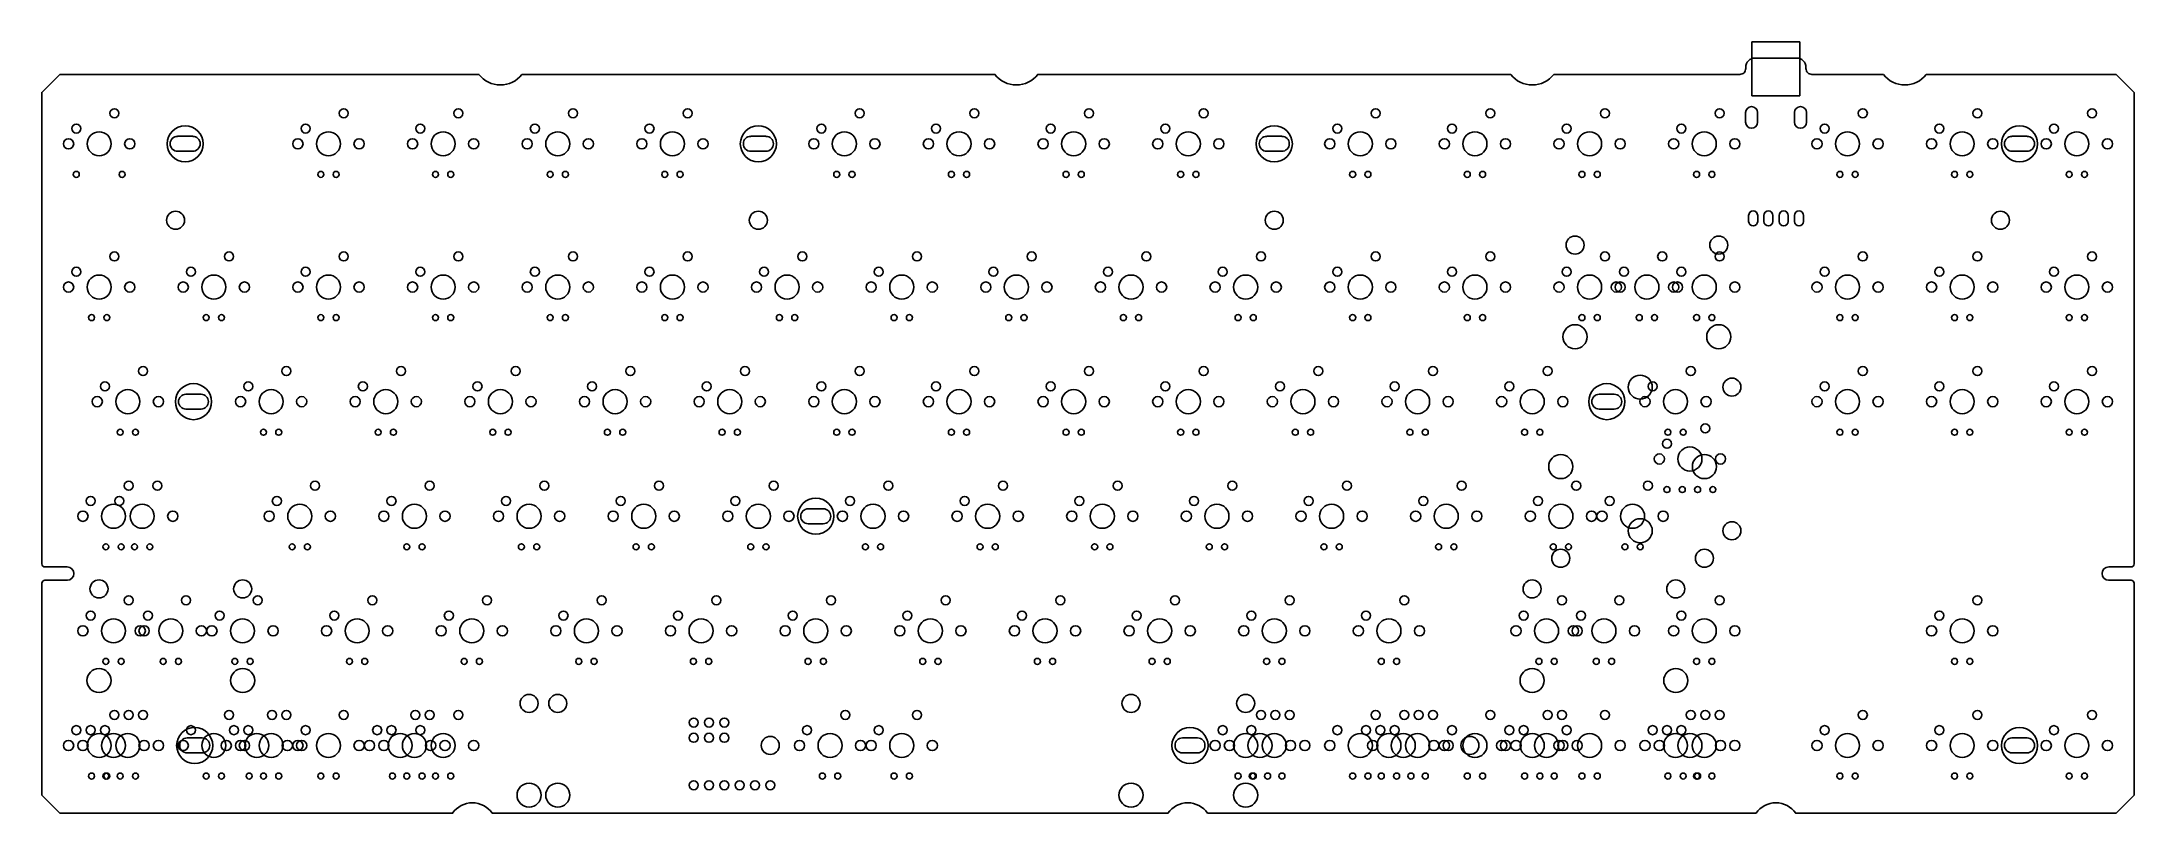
# Model space of a CAD drawing. Header units: millimetres. Extents: x 408 to 756, y 262 to 390.
import ezdxf

# ---------------------------------------------------------------- set-up
doc = ezdxf.new("R2010")
doc.units = ezdxf.units.MM
doc.layers.add('BOARD_OUTLINE_00', color=102, linetype='Continuous')
doc.layers.add('기판1.5t', color=102, linetype='Continuous')

msp = doc.modelspace()

# ---------------------------------------------------------------- linework, layer by layer
at = {"layer": 'BOARD_OUTLINE_00'}
msp.add_lwpolyline([(659.48, 384.32), (690.4, 384.32, 0.414214), (691.4, 385.32), (691.4, 385.54, -0.414214), (692.9, 387.04), (699.9, 387.04, -0.414214), (701.4, 385.54), (701.4, 385.32, 0.414214), (702.4, 384.32), (714.27, 384.32, 0.491304), (721.4, 384.32), (752.93, 384.32), (755.93, 381.32), (755.93, 302.95, -0.414214), (755.43, 302.45), (751.7, 302.45, 1), (751.7, 300.25), (755.43, 300.25, -0.414214), (755.93, 299.75), (755.93, 264.52), (752.93, 261.52), (699.7, 261.52, 0.525278), (693.11, 261.52), (601.97, 261.52, 0.525278), (595.39, 261.52), (483.1, 261.52, 0.525278), (476.51, 261.52), (411.27, 261.52), (408.27, 264.52), (408.27, 299.75, -0.414214), (408.77, 300.25), (412.5, 300.25, 1), (412.5, 302.45), (408.77, 302.45, -0.414214), (408.27, 302.95), (408.27, 381.32), (411.27, 384.32), (480.91, 384.32, 0.491304), (488.03, 384.32), (566.64, 384.32, 0.491304), (573.76, 384.32), (652.36, 384.32, 0.491304)], format="xyb", close=True, dxfattribs=at)
at = {"layer": '기판1.5t', "color": 5}
for p, q in [((692.4, 389.74), (700.4, 389.74)), ((692.4, 380.74), (692.4, 389.74)), ((700.4, 380.74), (700.4, 389.74)), ((692.4, 380.74), (700.4, 380.74))]:
    msp.add_line(p, q, dxfattribs=at)
at = {"layer": '기판1.5t', "color": 2}
for p, q in [((691.37, 376.37), (691.37, 377.97)), ((693.37, 377.97), (693.37, 376.37)), ((699.5, 376.37), (699.5, 377.97)), ((701.5, 377.97), (701.5, 376.37)), ((691.88, 359.88), (691.88, 360.88)), ((693.38, 360.88), (693.38, 359.88)), ((694.42, 359.88), (694.42, 360.88)), ((695.92, 360.88), (695.92, 359.88)), ((696.96, 359.88), (696.96, 360.88)), ((698.46, 360.88), (698.46, 359.88)), ((699.5, 359.88), (699.5, 360.88)), ((701, 360.88), (701, 359.88))]:
    msp.add_line(p, q, dxfattribs=at)
at = {"layer": '기판1.5t', "color": 3}
for p, q in [((430.83, 374.04), (433.34, 374.04)), ((526.08, 374.04), (528.59, 374.04)), ((611.81, 374.04), (614.31, 374.04)), ((735.63, 374.04), (738.14, 374.04)), ((433.34, 371.55), (430.83, 371.55)), ((528.59, 371.55), (526.08, 371.55)), ((614.31, 371.55), (611.81, 371.55)), ((738.14, 371.55), (735.63, 371.55)), ((432.22, 331.17), (434.72, 331.17)), ((667.05, 331.17), (669.55, 331.17)), ((434.72, 328.68), (432.22, 328.68)), ((669.55, 328.68), (667.05, 328.68)), ((535.61, 312.12), (538.11, 312.12)), ((538.11, 309.63), (535.61, 309.63)), ((432.42, 274.03), (434.92, 274.03)), ((434.92, 271.54), (432.42, 271.54)), ((597.8, 274.02), (600.3, 274.02)), ((600.3, 271.53), (597.8, 271.53)), ((735.63, 274.03), (738.14, 274.03)), ((738.14, 271.54), (735.63, 271.54))]:
    msp.add_line(p, q, dxfattribs=at)
at = {"layer": '기판1.5t'}
for centre, radius in [((413.99, 375.33), 0.75), ((420.34, 377.87), 0.75), ((452.09, 375.33), 0.75), ((458.44, 377.87), 0.75), ((471.14, 375.33), 0.75), ((477.49, 377.87), 0.75), ((490.19, 375.33), 0.75), ((496.54, 377.87), 0.75), ((509.24, 375.33), 0.75), ((515.59, 377.87), 0.75), ((537.81, 375.33), 0.75), ((544.16, 377.87), 0.75), ((556.86, 375.33), 0.75), ((563.21, 377.87), 0.75), ((575.91, 375.33), 0.75), ((582.26, 377.87), 0.75), ((594.96, 375.33), 0.75), ((601.31, 377.87), 0.75), ((623.54, 375.33), 0.75), ((629.89, 377.87), 0.75), ((642.59, 375.33), 0.75), ((648.94, 377.87), 0.75), ((661.64, 375.33), 0.75), ((667.99, 377.87), 0.75), ((680.69, 375.33), 0.75), ((687.04, 377.87), 0.75), ((704.5, 375.33), 0.75), ((710.85, 377.87), 0.75), ((723.55, 375.33), 0.75), ((729.9, 377.87), 0.75), ((742.6, 375.33), 0.75), ((748.95, 377.87), 0.75), ((412.72, 372.79), 0.85), ((417.8, 372.79), 2), ((422.88, 372.79), 0.85), ((450.82, 372.79), 0.85), ((455.9, 372.79), 2), ((460.98, 372.79), 0.85), ((469.87, 372.79), 0.85), ((474.95, 372.79), 2), ((480.03, 372.79), 0.85), ((488.92, 372.79), 0.85), ((494, 372.79), 2), ((499.08, 372.79), 0.85), ((507.97, 372.79), 0.85), ((513.05, 372.79), 2), ((518.13, 372.79), 0.85), ((536.54, 372.79), 0.85), ((541.62, 372.79), 2), ((546.7, 372.79), 0.85), ((555.59, 372.79), 0.85), ((560.67, 372.79), 2), ((565.75, 372.79), 0.85), ((574.64, 372.79), 0.85), ((579.72, 372.79), 2), ((584.8, 372.79), 0.85), ((593.69, 372.79), 0.85), ((598.77, 372.79), 2), ((603.85, 372.79), 0.85), ((622.27, 372.79), 0.85), ((627.35, 372.79), 2), ((632.43, 372.79), 0.85), ((641.32, 372.79), 0.85), ((646.4, 372.79), 2), ((651.48, 372.79), 0.85), ((660.37, 372.79), 0.85), ((665.45, 372.79), 2), ((670.53, 372.79), 0.85), ((679.42, 372.79), 0.85), ((684.5, 372.79), 2), ((689.58, 372.79), 0.85), ((703.23, 372.79), 0.85), ((708.31, 372.79), 2), ((713.39, 372.79), 0.85), ((722.28, 372.79), 0.85), ((727.36, 372.79), 2), ((732.44, 372.79), 0.85), ((741.33, 372.79), 0.85), ((746.41, 372.79), 2), ((751.49, 372.79), 0.85), ((413.99, 367.71), 0.5), ((421.61, 367.71), 0.5), ((454.63, 367.71), 0.5), ((457.17, 367.71), 0.5), ((473.68, 367.71), 0.5), ((476.22, 367.71), 0.5), ((492.73, 367.71), 0.5), ((495.27, 367.71), 0.5), ((511.78, 367.71), 0.5), ((514.32, 367.71), 0.5), ((540.35, 367.71), 0.5), ((542.89, 367.71), 0.5), ((559.4, 367.71), 0.5), ((561.94, 367.71), 0.5), ((578.45, 367.71), 0.5), ((580.99, 367.71), 0.5), ((597.5, 367.71), 0.5), ((600.04, 367.71), 0.5), ((626.08, 367.71), 0.5), ((628.62, 367.71), 0.5), ((645.13, 367.71), 0.5), ((647.67, 367.71), 0.5), ((664.18, 367.71), 0.5), ((666.72, 367.71), 0.5), ((683.23, 367.71), 0.5), ((685.77, 367.71), 0.5), ((707.04, 367.71), 0.5), ((709.58, 367.71), 0.5), ((726.09, 367.71), 0.5), ((728.63, 367.71), 0.5), ((745.14, 367.71), 0.5), ((747.68, 367.71), 0.5), ((420.34, 354.06), 0.75), ((439.39, 354.06), 0.75), ((458.44, 354.06), 0.75), ((477.49, 354.06), 0.75), ((496.54, 354.06), 0.75), ((515.59, 354.06), 0.75), ((534.64, 354.06), 0.75), ((553.69, 354.06), 0.75), ((572.74, 354.06), 0.75), ((591.79, 354.06), 0.75), ((610.84, 354.06), 0.75), ((629.89, 354.06), 0.75), ((648.94, 354.06), 0.75), ((663.03, 355.96), 1.5), ((667.99, 354.06), 0.75), ((677.51, 354.06), 0.75), ((686.91, 355.96), 1.5), ((687.04, 354.06), 0.75), ((710.85, 354.06), 0.75), ((729.9, 354.06), 0.75), ((748.95, 354.06), 0.75), ((413.99, 351.52), 0.75), ((433.04, 351.52), 0.75), ((452.09, 351.52), 0.75), ((471.14, 351.52), 0.75), ((490.19, 351.52), 0.75), ((509.24, 351.52), 0.75), ((528.29, 351.52), 0.75), ((547.34, 351.52), 0.75), ((566.39, 351.52), 0.75), ((585.44, 351.52), 0.75), ((604.49, 351.52), 0.75), ((623.54, 351.52), 0.75), ((642.59, 351.52), 0.75), ((661.64, 351.52), 0.75), ((671.16, 351.52), 0.75), ((680.69, 351.52), 0.75), ((704.5, 351.52), 0.75), ((723.55, 351.52), 0.75), ((742.6, 351.52), 0.75), ((412.72, 348.98), 0.85), ((417.8, 348.98), 2), ((422.88, 348.98), 0.85), ((431.77, 348.98), 0.85), ((436.85, 348.98), 2), ((441.93, 348.98), 0.85), ((450.82, 348.98), 0.85), ((455.9, 348.98), 2), ((460.98, 348.98), 0.85), ((469.87, 348.98), 0.85), ((474.95, 348.98), 2), ((480.03, 348.98), 0.85), ((488.92, 348.98), 0.85), ((494, 348.98), 2), ((499.08, 348.98), 0.85), ((507.97, 348.98), 0.85), ((513.05, 348.98), 2), ((518.13, 348.98), 0.85), ((527.02, 348.98), 0.85), ((532.1, 348.98), 2), ((537.18, 348.98), 0.85), ((546.07, 348.98), 0.85), ((551.15, 348.98), 2), ((556.23, 348.98), 0.85), ((565.12, 348.98), 0.85), ((570.2, 348.98), 2), ((575.28, 348.98), 0.85), ((584.17, 348.98), 0.85), ((589.25, 348.98), 2), ((594.33, 348.98), 0.85), ((603.22, 348.98), 0.85), ((608.3, 348.98), 2), ((613.38, 348.98), 0.85), ((622.27, 348.98), 0.85), ((627.35, 348.98), 2), ((632.43, 348.98), 0.85), ((641.32, 348.98), 0.85), ((646.4, 348.98), 2), ((651.48, 348.98), 0.85), ((660.37, 348.98), 0.85), ((665.45, 348.98), 2), ((669.89, 348.98), 0.85), ((670.53, 348.98), 0.85), ((674.97, 348.98), 2), ((679.42, 348.98), 0.85), ((680.05, 348.98), 0.85), ((684.5, 348.98), 2), ((689.58, 348.98), 0.85), ((703.23, 348.98), 0.85), ((708.31, 348.98), 2), ((713.39, 348.98), 0.85), ((722.28, 348.98), 0.85), ((727.36, 348.98), 2), ((732.44, 348.98), 0.85), ((741.33, 348.98), 0.85), ((746.41, 348.98), 2), ((751.49, 348.98), 0.85), ((416.53, 343.9), 0.5), ((419.07, 343.9), 0.5), ((435.58, 343.9), 0.5), ((438.12, 343.9), 0.5), ((454.63, 343.9), 0.5), ((457.17, 343.9), 0.5), ((473.68, 343.9), 0.5), ((476.22, 343.9), 0.5), ((492.73, 343.9), 0.5), ((495.27, 343.9), 0.5), ((511.78, 343.9), 0.5), ((514.32, 343.9), 0.5), ((530.83, 343.9), 0.5), ((533.37, 343.9), 0.5), ((549.88, 343.9), 0.5), ((552.42, 343.9), 0.5), ((568.93, 343.9), 0.5), ((571.47, 343.9), 0.5), ((587.98, 343.9), 0.5), ((590.52, 343.9), 0.5), ((607.03, 343.9), 0.5), ((609.57, 343.9), 0.5), ((626.08, 343.9), 0.5), ((628.62, 343.9), 0.5), ((645.13, 343.9), 0.5), ((647.67, 343.9), 0.5), ((664.18, 343.9), 0.5), ((666.72, 343.9), 0.5), ((673.7, 343.9), 0.5), ((676.24, 343.9), 0.5), ((683.23, 343.9), 0.5), ((685.77, 343.9), 0.5), ((707.04, 343.9), 0.5), ((709.58, 343.9), 0.5), ((726.09, 343.9), 0.5), ((728.63, 343.9), 0.5), ((745.14, 343.9), 0.5), ((747.68, 343.9), 0.5), ((663.03, 340.72), 2), ((686.91, 340.72), 2), ((425.1, 335.01), 0.75), ((448.91, 335.01), 0.75), ((467.96, 335.01), 0.75), ((487.01, 335.01), 0.75), ((506.06, 335.01), 0.75), ((525.11, 335.01), 0.75), ((544.16, 335.01), 0.75), ((563.21, 335.01), 0.75), ((582.26, 335.01), 0.75), ((601.31, 335.01), 0.75), ((620.36, 335.01), 0.75), ((639.41, 335.01), 0.75), ((658.46, 335.01), 0.75), ((673.86, 332.34), 2), ((682.27, 335.01), 0.75), ((689.1, 332.34), 1.5), ((710.85, 335.01), 0.75), ((729.9, 335.01), 0.75), ((748.95, 335.01), 0.75), ((417.48, 329.93), 0.85), ((418.75, 332.47), 0.75), ((422.56, 329.93), 2), ((427.64, 329.93), 0.85), ((441.29, 329.93), 0.85), ((442.56, 332.47), 0.75), ((446.37, 329.93), 2), ((451.45, 329.93), 0.85), ((460.34, 329.93), 0.85), ((461.61, 332.47), 0.75), ((465.42, 329.93), 2), ((470.5, 329.93), 0.85), ((479.39, 329.93), 0.85), ((480.66, 332.47), 0.75), ((484.47, 329.93), 2), ((489.55, 329.93), 0.85), ((498.44, 329.93), 0.85), ((499.71, 332.47), 0.75), ((503.52, 329.93), 2), ((508.6, 329.93), 0.85), ((517.49, 329.93), 0.85), ((518.76, 332.47), 0.75), ((522.57, 329.93), 2), ((527.65, 329.93), 0.85), ((536.54, 329.93), 0.85), ((537.81, 332.47), 0.75), ((541.62, 329.93), 2), ((546.7, 329.93), 0.85), ((555.59, 329.93), 0.85), ((556.86, 332.47), 0.75), ((560.67, 329.93), 2), ((565.75, 329.93), 0.85), ((574.64, 329.93), 0.85), ((575.91, 332.47), 0.75), ((579.72, 329.93), 2), ((584.8, 329.93), 0.85), ((593.69, 329.93), 0.85), ((594.96, 332.47), 0.75), ((598.77, 329.93), 2), ((603.85, 329.93), 0.85), ((612.74, 329.93), 0.85), ((614.01, 332.47), 0.75), ((617.82, 329.93), 2), ((622.9, 329.93), 0.85), ((631.79, 329.93), 0.85), ((633.06, 332.47), 0.75), ((636.87, 329.93), 2), ((641.95, 329.93), 0.85), ((650.84, 329.93), 0.85), ((652.11, 332.47), 0.75), ((655.92, 329.93), 2), ((661, 329.93), 0.85), ((674.65, 329.93), 0.85), ((675.92, 332.47), 0.75), ((679.73, 329.93), 2), ((684.81, 329.93), 0.85), ((703.23, 329.93), 0.85), ((704.5, 332.47), 0.75), ((708.31, 329.93), 2), ((713.39, 329.93), 0.85), ((722.28, 329.93), 0.85), ((723.55, 332.47), 0.75), ((727.36, 329.93), 2), ((732.44, 329.93), 0.85), ((741.33, 329.93), 0.85), ((742.6, 332.47), 0.75), ((746.41, 329.93), 2), ((751.49, 329.93), 0.85), ((421.29, 324.85), 0.5), ((423.83, 324.85), 0.5), ((445.1, 324.85), 0.5), ((447.64, 324.85), 0.5), ((464.15, 324.85), 0.5), ((466.69, 324.85), 0.5), ((483.2, 324.85), 0.5), ((485.74, 324.85), 0.5), ((502.25, 324.85), 0.5), ((504.79, 324.85), 0.5), ((521.3, 324.85), 0.5), ((523.84, 324.85), 0.5), ((540.35, 324.85), 0.5), ((542.89, 324.85), 0.5), ((559.4, 324.85), 0.5), ((561.94, 324.85), 0.5), ((578.45, 324.85), 0.5), ((580.99, 324.85), 0.5), ((597.5, 324.85), 0.5), ((600.04, 324.85), 0.5), ((616.55, 324.85), 0.5), ((619.09, 324.85), 0.5), ((635.6, 324.85), 0.5), ((638.14, 324.85), 0.5), ((654.65, 324.85), 0.5), ((657.19, 324.85), 0.5), ((678.31, 322.94), 0.75), ((678.46, 324.85), 0.5), ((681, 324.85), 0.5), ((684.66, 325.48), 0.75), ((707.04, 324.85), 0.5), ((709.58, 324.85), 0.5), ((726.09, 324.85), 0.5), ((728.63, 324.85), 0.5), ((745.14, 324.85), 0.5), ((747.68, 324.85), 0.5), ((660.65, 319.13), 2), ((677.04, 320.4), 0.85), ((682.12, 320.4), 2), ((684.53, 319.13), 2), ((687.2, 320.4), 0.85), ((422.72, 315.96), 0.75), ((427.48, 315.96), 0.75), ((453.67, 315.96), 0.75), ((472.72, 315.96), 0.75), ((491.77, 315.96), 0.75), ((510.82, 315.96), 0.75), ((529.87, 315.96), 0.75), ((548.92, 315.96), 0.75), ((567.97, 315.96), 0.75), ((587.02, 315.96), 0.75), ((606.07, 315.96), 0.75), ((625.12, 315.96), 0.75), ((644.17, 315.96), 0.75), ((663.22, 315.96), 0.75), ((675.13, 315.96), 0.75), ((416.37, 313.42), 0.75), ((421.13, 313.42), 0.75), ((447.32, 313.42), 0.75), ((466.37, 313.42), 0.75), ((485.42, 313.42), 0.75), ((504.47, 313.42), 0.75), ((523.52, 313.42), 0.75), ((542.57, 313.42), 0.75), ((561.62, 313.42), 0.75), ((580.67, 313.42), 0.75), ((599.72, 313.42), 0.75), ((618.77, 313.42), 0.75), ((637.82, 313.42), 0.75), ((656.87, 313.42), 0.75), ((668.78, 313.42), 0.75), ((678.31, 315.32), 0.5), ((680.85, 315.32), 0.5), ((683.39, 315.32), 0.5), ((685.93, 315.32), 0.5), ((415.1, 310.88), 0.85), ((420.18, 310.88), 2), ((424.94, 310.88), 2), ((430.02, 310.88), 0.85), ((446.05, 310.88), 0.85), ((451.13, 310.88), 2), ((456.21, 310.88), 0.85), ((465.1, 310.88), 0.85), ((470.18, 310.88), 2), ((475.26, 310.88), 0.85), ((484.15, 310.88), 0.85), ((489.23, 310.88), 2), ((494.31, 310.88), 0.85), ((503.2, 310.88), 0.85), ((508.28, 310.88), 2), ((513.36, 310.88), 0.85), ((522.25, 310.88), 0.85), ((527.33, 310.88), 2), ((532.41, 310.88), 0.85), ((541.3, 310.88), 0.85), ((546.38, 310.88), 2), ((551.46, 310.88), 0.85), ((560.35, 310.88), 0.85), ((565.43, 310.88), 2), ((570.51, 310.88), 0.85), ((579.4, 310.88), 0.85), ((584.48, 310.88), 2), ((589.56, 310.88), 0.85), ((598.45, 310.88), 0.85), ((603.53, 310.88), 2), ((608.61, 310.88), 0.85), ((617.5, 310.88), 0.85), ((622.58, 310.88), 2), ((627.66, 310.88), 0.85), ((636.55, 310.88), 0.85), ((641.63, 310.88), 2), ((646.71, 310.88), 0.85), ((655.6, 310.88), 0.85), ((660.68, 310.88), 2), ((665.76, 310.88), 0.85), ((667.51, 310.88), 0.85), ((672.59, 310.88), 2), ((673.86, 308.47), 2), ((677.67, 310.88), 0.85), ((689.1, 308.47), 1.5), ((418.91, 305.8), 0.5), ((421.45, 305.8), 0.5), ((423.67, 305.8), 0.5), ((426.21, 305.8), 0.5), ((449.86, 305.8), 0.5), ((452.4, 305.8), 0.5), ((468.91, 305.8), 0.5), ((471.45, 305.8), 0.5), ((487.96, 305.8), 0.5), ((490.5, 305.8), 0.5), ((507.01, 305.8), 0.5), ((509.55, 305.8), 0.5), ((526.06, 305.8), 0.5), ((528.6, 305.8), 0.5), ((545.11, 305.8), 0.5), ((547.65, 305.8), 0.5), ((564.16, 305.8), 0.5), ((566.7, 305.8), 0.5), ((583.21, 305.8), 0.5), ((585.75, 305.8), 0.5), ((602.26, 305.8), 0.5), ((604.8, 305.8), 0.5), ((621.31, 305.8), 0.5), ((623.85, 305.8), 0.5), ((640.36, 305.8), 0.5), ((642.9, 305.8), 0.5), ((659.41, 305.8), 0.5), ((661.95, 305.8), 0.5), ((671.32, 305.8), 0.5), ((673.86, 305.8), 0.5), ((660.65, 303.89), 1.5), ((684.53, 303.89), 1.5), ((417.77, 298.81), 1.5), ((441.64, 298.81), 1.5), ((655.89, 298.81), 1.5), ((679.77, 298.81), 1.5), ((422.72, 296.91), 0.75), ((432.24, 296.91), 0.75), ((444.15, 296.91), 0.75), ((463.2, 296.91), 0.75), ((482.25, 296.91), 0.75), ((501.3, 296.91), 0.75), ((520.35, 296.91), 0.75), ((539.4, 296.91), 0.75), ((558.45, 296.91), 0.75), ((577.5, 296.91), 0.75), ((596.55, 296.91), 0.75), ((615.6, 296.91), 0.75), ((634.65, 296.91), 0.75), ((660.84, 296.91), 0.75), ((670.37, 296.91), 0.75), ((687.04, 296.91), 0.75), ((729.9, 296.91), 0.75), ((415.1, 291.83), 0.85), ((416.37, 294.37), 0.75), ((420.18, 291.83), 2), ((424.62, 291.83), 0.85), ((425.26, 291.83), 0.85), ((425.89, 294.37), 0.75), ((429.7, 291.83), 2), ((434.78, 291.83), 0.85), ((436.53, 291.83), 0.85), ((437.8, 294.37), 0.75), ((441.61, 291.83), 2), ((446.69, 291.83), 0.85), ((455.58, 291.83), 0.85), ((456.85, 294.37), 0.75), ((460.66, 291.83), 2), ((465.74, 291.83), 0.85), ((474.63, 291.83), 0.85), ((475.9, 294.37), 0.75), ((479.71, 291.83), 2), ((484.79, 291.83), 0.85), ((493.68, 291.83), 0.85), ((494.95, 294.37), 0.75), ((498.76, 291.83), 2), ((503.84, 291.83), 0.85), ((512.73, 291.83), 0.85), ((514, 294.37), 0.75), ((517.81, 291.83), 2), ((522.89, 291.83), 0.85), ((531.78, 291.83), 0.85), ((533.05, 294.37), 0.75), ((536.86, 291.83), 2), ((541.94, 291.83), 0.85), ((550.83, 291.83), 0.85), ((552.1, 294.37), 0.75), ((555.91, 291.83), 2), ((560.99, 291.83), 0.85), ((569.88, 291.83), 0.85), ((571.15, 294.37), 0.75), ((574.96, 291.83), 2), ((580.04, 291.83), 0.85), ((588.93, 291.83), 0.85), ((590.2, 294.37), 0.75), ((594.01, 291.83), 2), ((599.09, 291.83), 0.85), ((607.98, 291.83), 0.85), ((609.25, 294.37), 0.75), ((613.06, 291.83), 2), ((618.14, 291.83), 0.85), ((627.03, 291.83), 0.85), ((628.3, 294.37), 0.75), ((632.11, 291.83), 2), ((637.19, 291.83), 0.85), ((653.22, 291.83), 0.85), ((654.49, 294.37), 0.75), ((658.3, 291.83), 2), ((662.75, 291.83), 0.85), ((663.38, 291.83), 0.85), ((664.02, 294.37), 0.75), ((667.83, 291.83), 2), ((672.91, 291.83), 0.85), ((679.42, 291.83), 0.85), ((680.69, 294.37), 0.75), ((684.5, 291.83), 2), ((689.58, 291.83), 0.85), ((722.28, 291.83), 0.85), ((723.55, 294.37), 0.75), ((727.36, 291.83), 2), ((732.44, 291.83), 0.85), ((417.77, 283.57), 2), ((418.91, 286.75), 0.5), ((421.45, 286.75), 0.5), ((428.43, 286.75), 0.5), ((430.97, 286.75), 0.5), ((441.64, 283.57), 2), ((440.34, 286.75), 0.5), ((442.88, 286.75), 0.5), ((459.39, 286.75), 0.5), ((461.93, 286.75), 0.5), ((478.44, 286.75), 0.5), ((480.98, 286.75), 0.5), ((497.49, 286.75), 0.5), ((500.03, 286.75), 0.5), ((516.54, 286.75), 0.5), ((519.08, 286.75), 0.5), ((535.59, 286.75), 0.5), ((538.13, 286.75), 0.5), ((554.64, 286.75), 0.5), ((557.18, 286.75), 0.5), ((573.69, 286.75), 0.5), ((576.23, 286.75), 0.5), ((592.74, 286.75), 0.5), ((595.28, 286.75), 0.5), ((611.79, 286.75), 0.5), ((614.33, 286.75), 0.5), ((630.84, 286.75), 0.5), ((633.38, 286.75), 0.5), ((655.89, 283.57), 2), ((657.03, 286.75), 0.5), ((659.57, 286.75), 0.5), ((666.56, 286.75), 0.5), ((669.1, 286.75), 0.5), ((679.77, 283.57), 2), ((683.23, 286.75), 0.5), ((685.77, 286.75), 0.5), ((726.09, 286.75), 0.5), ((728.63, 286.75), 0.5), ((420.34, 277.86), 0.75), ((422.72, 277.86), 0.75), ((425.1, 277.86), 0.75), ((439.39, 277.86), 0.75), ((446.53, 277.86), 0.75), ((448.91, 277.86), 0.75), ((458.44, 277.86), 0.75), ((470.34, 277.86), 0.75), ((472.72, 277.86), 0.75), ((477.49, 277.86), 0.75), ((489.23, 279.76), 1.5), ((494, 279.76), 1.5), ((541.78, 277.86), 0.75), ((553.69, 277.86), 0.75), ((589.25, 279.76), 1.5), ((608.3, 279.76), 1.5), ((610.84, 277.86), 0.75), ((613.22, 277.86), 0.75), ((615.6, 277.86), 0.75), ((629.89, 277.86), 0.75), ((634.65, 277.86), 0.75), ((637.03, 277.86), 0.75), ((639.41, 277.86), 0.75), ((648.94, 277.86), 0.75), ((658.46, 277.86), 0.75), ((660.84, 277.86), 0.75), ((667.99, 277.86), 0.75), ((682.27, 277.86), 0.75), ((684.66, 277.86), 0.75), ((687.04, 277.86), 0.75), ((710.85, 277.86), 0.75), ((729.9, 277.86), 0.75), ((748.95, 277.86), 0.75), ((413.99, 275.32), 0.75), ((416.37, 275.32), 0.75), ((417.8, 272.78), 2), ((418.75, 275.32), 0.75), ((420.18, 272.78), 2), ((422.56, 272.78), 2), ((433.04, 275.32), 0.75), ((436.85, 272.78), 2), ((440.18, 275.32), 0.75), ((442.56, 275.32), 0.75), ((443.99, 272.78), 2), ((446.37, 272.78), 2), ((452.09, 275.32), 0.75), ((455.9, 272.78), 2), ((463.99, 275.32), 0.75), ((466.37, 275.32), 0.75), ((467.8, 272.78), 2), ((470.18, 272.78), 2), ((471.14, 275.32), 0.75), ((474.95, 272.78), 2), ((535.43, 275.32), 0.75), ((539.24, 272.78), 2), ((547.34, 275.32), 0.75), ((551.15, 272.78), 2), ((604.49, 275.32), 0.75), ((608.3, 272.78), 2), ((609.25, 275.32), 0.75), ((610.68, 272.78), 2), ((613.06, 272.78), 2), ((623.54, 275.32), 0.75), ((627.35, 272.78), 2), ((628.3, 275.32), 0.75), ((630.68, 275.32), 0.75), ((632.11, 272.78), 2), ((633.06, 275.32), 0.75), ((634.49, 272.78), 2), ((636.87, 272.78), 2), ((642.59, 275.32), 0.75), ((646.4, 272.78), 2), ((652.11, 275.32), 0.75), ((654.49, 275.32), 0.75), ((655.92, 272.78), 2), ((658.3, 272.78), 2), ((661.64, 275.32), 0.75), ((665.45, 272.78), 2), ((675.92, 275.32), 0.75), ((678.31, 275.32), 0.75), ((679.73, 272.78), 2), ((680.69, 275.32), 0.75), ((682.12, 272.78), 2), ((684.5, 272.78), 2), ((704.5, 275.32), 0.75), ((708.31, 272.78), 2), ((723.55, 275.32), 0.75), ((727.36, 272.78), 2), ((742.6, 275.32), 0.75), ((746.41, 272.78), 2), ((412.72, 272.78), 0.85), ((415.1, 272.78), 0.85), ((425.26, 272.78), 0.85), ((427.64, 272.78), 0.85), ((431.77, 272.78), 0.85), ((438.91, 272.78), 0.85), ((441.29, 272.78), 0.85), ((441.93, 272.78), 0.85), ((449.07, 272.78), 0.85), ((450.82, 272.78), 0.85), ((451.45, 272.78), 0.85), ((460.98, 272.78), 0.85), ((462.72, 272.78), 0.85), ((465.1, 272.78), 0.85), ((472.88, 272.78), 0.85), ((475.26, 272.78), 0.85), ((480.03, 272.78), 0.85), ((534.16, 272.78), 0.85), ((544.32, 272.78), 0.85), ((546.07, 272.78), 0.85), ((556.23, 272.78), 0.85), ((603.22, 272.78), 0.85), ((605.6, 272.78), 0.85), ((615.76, 272.78), 0.85), ((618.14, 272.78), 0.85), ((622.27, 272.78), 0.85), ((629.41, 272.78), 0.85), ((639.57, 272.78), 0.85), ((641.32, 272.78), 0.85), ((641.95, 272.78), 0.85), ((650.84, 272.78), 0.85), ((651.48, 272.78), 0.85), ((653.22, 272.78), 0.85), ((660.37, 272.78), 0.85), ((661, 272.78), 0.85), ((663.38, 272.78), 0.85), ((670.53, 272.78), 0.85), ((674.65, 272.78), 0.85), ((677.04, 272.78), 0.85), ((687.2, 272.78), 0.85), ((689.58, 272.78), 0.85), ((703.23, 272.78), 0.85), ((713.39, 272.78), 0.85), ((722.28, 272.78), 0.85), ((732.44, 272.78), 0.85), ((741.33, 272.78), 0.85), ((751.49, 272.78), 0.85), ((416.53, 267.7), 0.5), ((418.91, 267.7), 0.5), ((419.07, 267.7), 0.5), ((421.29, 267.7), 0.5), ((423.83, 267.7), 0.5), ((435.58, 267.7), 0.5), ((438.12, 267.7), 0.5), ((442.72, 267.7), 0.5), ((445.1, 267.7), 0.5), ((447.64, 267.7), 0.5), ((454.63, 267.7), 0.5), ((457.17, 267.7), 0.5), ((466.53, 267.7), 0.5), ((468.91, 267.7), 0.5), ((471.45, 267.7), 0.5), ((473.68, 267.7), 0.5), ((476.22, 267.7), 0.5), ((537.97, 267.7), 0.5), ((540.51, 267.7), 0.5), ((549.88, 267.7), 0.5), ((552.42, 267.7), 0.5), ((607.03, 267.7), 0.5), ((609.41, 267.7), 0.5), ((609.57, 267.7), 0.5), ((611.95, 267.7), 0.5), ((614.33, 267.7), 0.5), ((626.08, 267.7), 0.5), ((628.62, 267.7), 0.5), ((630.84, 267.7), 0.5), ((633.38, 267.7), 0.5), ((635.76, 267.7), 0.5), ((638.14, 267.7), 0.5), ((645.13, 267.7), 0.5), ((647.67, 267.7), 0.5), ((654.65, 267.7), 0.5), ((657.19, 267.7), 0.5), ((659.57, 267.7), 0.5), ((664.18, 267.7), 0.5), ((666.72, 267.7), 0.5), ((678.46, 267.7), 0.5), ((681, 267.7), 0.5), ((683.23, 267.7), 0.5), ((683.39, 267.7), 0.5), ((685.77, 267.7), 0.5), ((707.04, 267.7), 0.5), ((709.58, 267.7), 0.5), ((726.09, 267.7), 0.5), ((728.63, 267.7), 0.5), ((745.14, 267.7), 0.5), ((747.68, 267.7), 0.5), ((489.23, 264.52), 2), ((494, 264.52), 2), ((589.25, 264.52), 2), ((608.3, 264.52), 2)]:
    msp.add_circle(centre, radius, dxfattribs=at)
at = {"layer": '기판1.5t', "color": 5}
for centre in [(432.08, 372.79), (527.33, 372.79), (613.06, 372.79), (736.88, 372.79), (433.47, 329.93), (668.3, 329.93), (536.86, 310.88), (433.67, 272.78), (599.05, 272.78), (736.88, 272.78)]:
    msp.add_circle(centre, 3, dxfattribs=at)
at = {"layer": '기판1.5t', "color": 1}
for centre in [(430.5, 360.09), (527.33, 360.09), (613.06, 360.09), (733.71, 360.09), (529.3, 272.78), (645.57, 272.78)]:
    msp.add_circle(centre, 1.5, dxfattribs=at)
at = {"layer": '기판1.5t', "color": 2}
for centre in [(516.6, 276.59), (516.6, 274.05), (519.14, 276.59), (519.14, 274.05), (521.68, 276.59), (521.68, 274.05), (516.6, 266.17), (519.14, 266.17), (521.68, 266.17), (524.22, 266.17), (526.76, 266.17), (529.3, 266.17)]:
    msp.add_circle(centre, 0.75, dxfattribs=at)
for centre, radius, start, end in [((692.37, 377.97), 1, 0, 180), ((700.5, 377.97), 1, 0, 180), ((692.37, 376.37), 1, 180, 0), ((700.5, 376.37), 1, 180, 0), ((692.63, 360.88), 0.75, 0, 180), ((695.17, 360.88), 0.75, 0, 180), ((697.71, 360.88), 0.75, 0, 180), ((700.25, 360.88), 0.75, 0, 180), ((692.63, 359.88), 0.75, 180, 0), ((695.17, 359.88), 0.75, 180, 0), ((697.71, 359.88), 0.75, 180, 0), ((700.25, 359.88), 0.75, 180, 0)]:
    msp.add_arc(centre, radius, start, end, dxfattribs=at)
at = {"layer": '기판1.5t', "color": 3}
for centre, start, end in [((430.83, 372.79), 90, 270), ((433.34, 372.79), 270, 90), ((526.08, 372.79), 90, 270), ((528.59, 372.79), 270, 90), ((611.81, 372.79), 90, 270), ((614.31, 372.79), 270, 90), ((735.63, 372.79), 90, 270), ((738.14, 372.79), 270, 90), ((432.22, 329.93), 90, 270), ((434.72, 329.93), 270, 90), ((667.05, 329.93), 90, 270), ((669.55, 329.93), 270, 90), ((535.61, 310.88), 90, 270), ((538.11, 310.88), 270, 90), ((432.42, 272.78), 90, 270), ((434.92, 272.78), 270, 90), ((597.8, 272.78), 90, 270), ((600.3, 272.78), 270, 90), ((735.63, 272.78), 90, 270), ((738.14, 272.78), 270, 90)]:
    msp.add_arc(centre, 1.24, start, end, dxfattribs=at)

doc.saveas('drawing.dxf')
